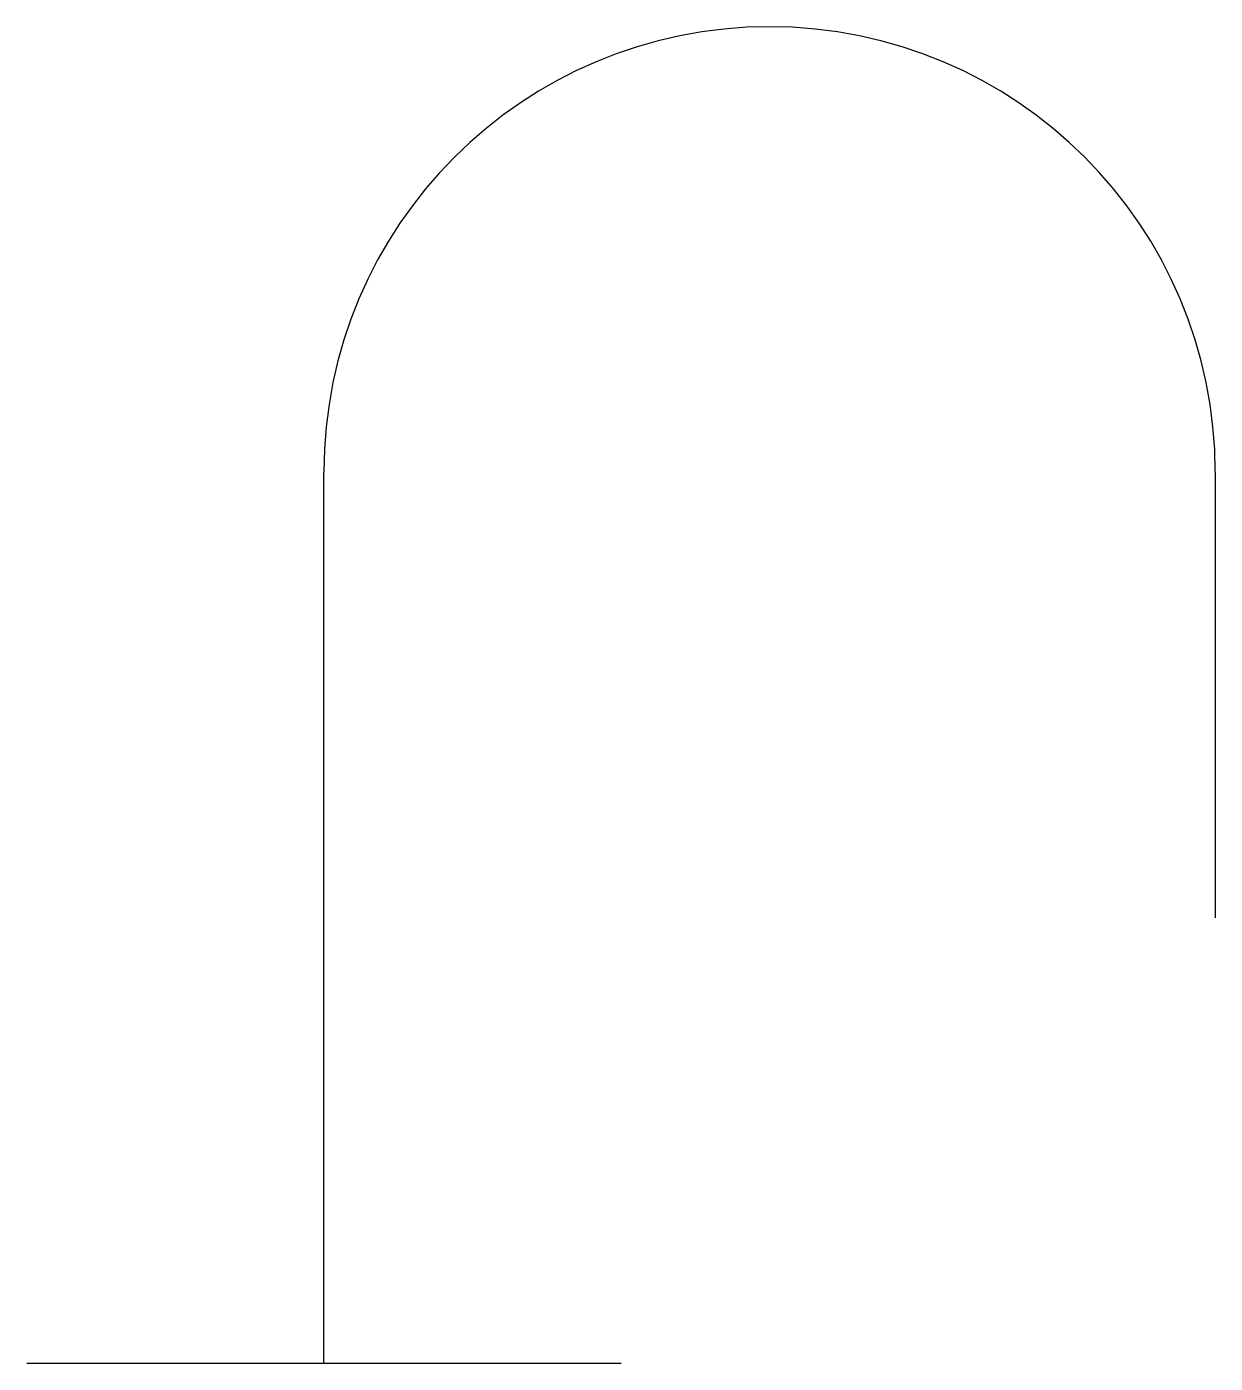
# Model space of a CAD drawing. Header units: millimetres. Extents: x -40 to 120, y 0 to 180.
import ezdxf

# ---------------------------------------------------------------- set-up
doc = ezdxf.new("R2010")
doc.units = ezdxf.units.MM

msp = doc.modelspace()

# ---------------------------------------------------------------- linework, layer by layer
for p, q in [((0, 0), (0, 120)), ((120, 120), (120, 60)), ((-40, 0), (40, 0))]:
    msp.add_line(p, q)
msp.add_arc((60, 120), 60, 0, 180)

doc.saveas('drawing.dxf')
